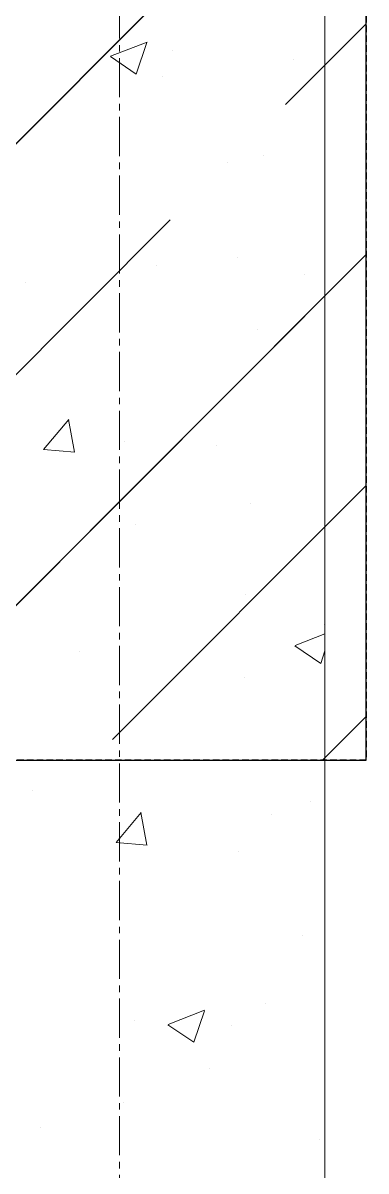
# Model space of a CAD drawing. Header units: millimetres. Extents: x 470010 to 1231400, y -134005 to 421770.
# Drawn here: x 806476 to 806643, y 162613 to 163172 of the extents above; entities that cross this region are included whole.
import ezdxf
from ezdxf.enums import TextEntityAlignment as Align

# ---------------------------------------------------------------- set-up
doc = ezdxf.new("R2010")
doc.units = ezdxf.units.MM
doc.linetypes.add('CENTER2', pattern=[28.575, 19.05, -3.175, 3.175, -3.175])
doc.linetypes.add('HIDDEN2', pattern=[4.7625, 3.175, -1.5875])
doc.layers.get('Defpoints').update_dxf_attribs({"color": 140})
for name, color, linetype, lineweight in [('АР_Колонны', 70, 'Continuous', 30), ('АР_Стены ЖБ', 7, 'Continuous', 35), ('АР_Стены ПЕНОблок', 52, 'Continuous', 20), ('АР_Штриховка', 8, 'Continuous', 0)]:
    doc.layers.add(name, color=color, linetype=linetype, lineweight=lineweight)
doc.layers.add('РД_Оси_100', color=7, linetype='Continuous', lineweight=0, true_color=0x525252)
doc.styles.add('style1', font='ARIALN.TTF')

# ---------------------------------------------------------------- blocks, each defined once
blk = doc.blocks.new('СОШ_2200_АР_ОСИ_М100_28.05.24')
at = {"layer": 'РД_Оси_100', "color": 251, "linetype": 'CENTER2', "true_color": 0x636466}
blk.add_line((0, -6155), (0, 139938.679), dxfattribs=at)
blk = doc.blocks.new('A$C9108343f')
at = {"layer": 'АР_Колонны', "color": 18, "linetype": 'HIDDEN2', "lineweight": 25, "true_color": 0x000000}
for p, q in [((140924.09, 264079.49), (140924.09, 263179.49)), ((140924.09, 263179.49), (140704.09, 263179.49))]:
    blk.add_line(p, q, dxfattribs=at)
at = {"layer": 'АР_Колонны', "color": 18, "linetype": 'Continuous', "lineweight": 15, "true_color": 0x000000}
for p, q in [((140924.09, 263179.49), (140924.09, 264079.49)), ((140924.09, 263179.49), (140924.09, 264079.49)), ((140704.09, 263179.49), (140924.09, 263179.49)), ((140704.09, 263179.49), (140924.09, 263179.49))]:
    blk.add_line(p, q, dxfattribs=at)
at = {"layer": 'АР_Стены ЖБ', "color": 18, "linetype": 'Continuous', "lineweight": 30, "true_color": 0x000000}
for p, q in [((140924.09, 263179.49), (140924.09, 264079.49)), ((140704.09, 263179.49), (140924.09, 263179.49))]:
    blk.add_line(p, q, dxfattribs=at)
at = {"layer": 'АР_Стены ПЕНОблок', "color": 18, "linetype": 'Continuous', "lineweight": 20, "true_color": 0x000000}
blk.add_line((140904.09, 237679.49), (140904.09, 313879.49), dxfattribs=at)
at = {"layer": 'АР_Штриховка', "color": 18, "linetype": 'Continuous', "lineweight": 5, "true_color": 0x000000}
for p, q in [((140704.09, 263429.75), (140924.09, 263649.75)), ((140884.81, 263498.21), (140924.09, 263537.49)), ((140856.74, 263470.14), (140856.74, 263470.14)), ((140704.09, 263317.49), (140828.68, 263442.08)), ((140704.09, 263205.24), (140924.09, 263425.24)), ((140800.62, 263189.51), (140924.09, 263312.99)), ((140902.85, 263179.49), (140924.09, 263200.73))]:
    blk.add_line(p, q, dxfattribs=at)
at = {"layer": 'АР_Штриховка', "color": 18, "linetype": 'Continuous', "lineweight": 0, "true_color": 0x000000}
for p, q in [((140799.68, 263521.69), (140817.46, 263528.51)), ((140812.23, 263512.97), (140817.38, 263528.32)), ((140799.59, 263521.49), (140812.22, 263512.97)), ((140830.01, 263524.5), (140830.01, 263524.5)), ((140888.79, 263520.12), (140888.79, 263520.12)), ((140825.2, 263511.75), (140825.2, 263511.75)), ((140874.16, 263473.39), (140874.16, 263473.39)), ((140821.97, 263419.94), (140821.97, 263419.94)), ((140861.51, 263423.78), (140861.51, 263423.78)), ((140893.89, 263415.73), (140893.89, 263415.73)), ((140758.38, 263411.57), (140758.38, 263411.57)), ((140871.07, 263388.84), (140871.07, 263388.84)), ((140767.11, 263330.54), (140779.35, 263345.14)), ((140782.1, 263329.17), (140779.16, 263345.09)), ((140767.11, 263330.53), (140782.29, 263329.2)), ((140806.63, 263334.53), (140806.63, 263334.53)), ((140851.35, 263332.43), (140851.35, 263332.43)), ((140867.98, 263304.28), (140867.98, 263304.28)), ((140812.05, 263293.99), (140812.05, 263293.99)), ((140865.61, 263259.87), (140865.61, 263259.87)), ((140889.49, 263235.23), (140904.09, 263240.84)), ((140903.63, 263245.64), (140903.63, 263245.64)), ((140889.4, 263235.04), (140902.04, 263226.52)), ((140784.53, 263232.24), (140784.53, 263232.24)), ((140902.04, 263226.52), (140904.09, 263232.63)), ((140864.89, 263219.73), (140864.89, 263219.73)), ((140761.52, 263164.88), (140761.52, 263164.88)), ((140897.11, 263159.15), (140897.11, 263159.15)), ((140802.35, 263139.49), (140814.6, 263154.08)), ((140817.34, 263138.11), (140814.4, 263154.03)), ((140878.12, 263153.18), (140878.12, 263153.18)), ((140802.35, 263139.48), (140817.53, 263138.15)), ((140861.8, 263135.17), (140861.8, 263135.17)), ((140893.14, 263094.09), (140893.14, 263094.09)), ((140827.69, 263051.05), (140845.47, 263057.87)), ((140840.24, 263042.33), (140845.39, 263057.68)), ((140874.89, 263061.37), (140874.89, 263061.37)), ((140811.3, 263053), (140811.3, 263053)), ((140827.6, 263050.85), (140840.23, 263042.33)), ((140858.71, 263050.62), (140858.71, 263050.62)), ((140847.65, 263029.35), (140847.65, 263029.35)), ((140805.88, 263012.9), (140805.88, 263012.9)), ((140765.61, 263000.96), (140765.61, 263000.96)), ((140901.2, 262995.23), (140901.2, 262995.23))]:
    blk.add_line(p, q, dxfattribs=at)
at = {"layer": 'РД_Оси_100'}
blk.add_blockref('СОШ_2200_АР_ОСИ_М100_28.05.24', (140804.09, 223079.49), dxfattribs=at)
at = {"layer": 'Defpoints', "color": 18, "true_color": 0x000000, "style": 'style1'}
for p in [(143949.34, 316089.12), (143974.98, 281639.5), (143890.4, 273244.71), (143839.99, 264276.81), (143967.75, 254892.38), (12251.96, 104178.14), (12382.58, 96023.14)]:
    blk.add_attdef('АР-ПОМЕЩЕНИЕ:НАИМЕНОВАНИЕ', text='', height=100, dxfattribs=at).set_placement(p, align=Align.MIDDLE)
at = {"layer": 'Defpoints', "color": 18, "true_color": 0x000000, "style": 'style1', "flags": 8}
for p in [(143951.3, 279099.09), (143848.34, 269251.11), (143875.33, 260094.25), (144049.74, 250824.7), (163419.28, 238153.36), (155897.46, 237965.97), (183037.2, 237965.97), (143342.94, 237876.19)]:
    blk.add_attdef('АР-ПОМЕЩЕНИЕ:НАИМЕНОВАНИЕ', text='', height=100, dxfattribs=at).set_placement(p, align=Align.MIDDLE)

msp = doc.modelspace()

# ---------------------------------------------------------------- linework, layer by layer
at = {"layer": 'АР_Колонны', "color": 18, "linetype": 'HIDDEN2', "lineweight": 25, "true_color": 0x000000}
for p, q in [((806642.706, 163713.251), (806642.706, 162813.251)), ((806642.706, 162813.251), (806422.706, 162813.251))]:
    msp.add_line(p, q, dxfattribs=at)
at = {"layer": 'АР_Колонны', "color": 18, "linetype": 'Continuous', "lineweight": 15, "true_color": 0x000000}
for p, q in [((806642.706, 162813.251), (806642.706, 163713.251)), ((806642.706, 162813.251), (806642.706, 163713.251)), ((806422.706, 162813.251), (806642.706, 162813.251)), ((806422.706, 162813.251), (806642.706, 162813.251))]:
    msp.add_line(p, q, dxfattribs=at)
at = {"layer": 'АР_Стены ЖБ', "color": 18, "linetype": 'Continuous', "lineweight": 30, "true_color": 0x000000}
for p, q in [((806642.706, 162813.251), (806642.706, 163713.251)), ((806422.706, 162813.251), (806642.706, 162813.251))]:
    msp.add_line(p, q, dxfattribs=at)
at = {"layer": 'АР_Стены ПЕНОблок', "color": 18, "linetype": 'Continuous', "lineweight": 20, "true_color": 0x000000}
msp.add_line((806622.706, 137313.251), (806622.706, 213513.251), dxfattribs=at)
at = {"layer": 'АР_Штриховка', "color": 18, "linetype": 'Continuous', "lineweight": 5, "true_color": 0x000000}
for p, q in [((806422.706, 163063.505), (806642.706, 163283.505)), ((806603.419, 163131.965), (806642.706, 163171.252)), ((806422.706, 162951.252), (806547.293, 163075.838)), ((806422.706, 162838.999), (806642.706, 163058.999)), ((806519.229, 162823.269), (806642.706, 162946.745)), ((806621.464, 162813.251), (806642.706, 162834.492))]:
    msp.add_line(p, q, dxfattribs=at)
at = {"layer": 'АР_Штриховка', "color": 18, "linetype": 'Continuous', "lineweight": 0, "true_color": 0x000000}
for p, q in [((806518.289, 163155.445), (806536.074, 163162.272)), ((806530.843, 163146.728), (806535.994, 163162.077)), ((806518.201, 163155.252), (806530.836, 163146.729)), ((806485.72, 162964.3), (806497.965, 162978.893)), ((806500.71, 162962.927), (806497.773, 162978.848)), ((806485.719, 162964.29), (806500.901, 162962.962)), ((806608.102, 162868.992), (806622.706, 162874.598)), ((806608.014, 162868.798), (806620.648, 162860.276)), ((806620.656, 162860.274), (806622.706, 162866.385)), ((806520.964, 162773.243), (806533.209, 162787.837)), ((806535.953, 162771.87), (806533.016, 162787.791)), ((806520.963, 162773.234), (806536.145, 162771.905)), ((806546.299, 162684.804), (806564.084, 162691.631)), ((806558.854, 162676.087), (806564.004, 162691.436)), ((806546.212, 162684.61), (806558.846, 162676.088))]:
    msp.add_line(p, q, dxfattribs=at)

# ---------------------------------------------------------------- block references
msp.add_blockref('A$C9108343f', (665718.612, -100366.242))
at = {"layer": 'РД_Оси_100'}
msp.add_blockref('СОШ_2200_АР_ОСИ_М100_28.05.24', (806522.706, 122713.251), dxfattribs=at)

doc.saveas('drawing.dxf')
